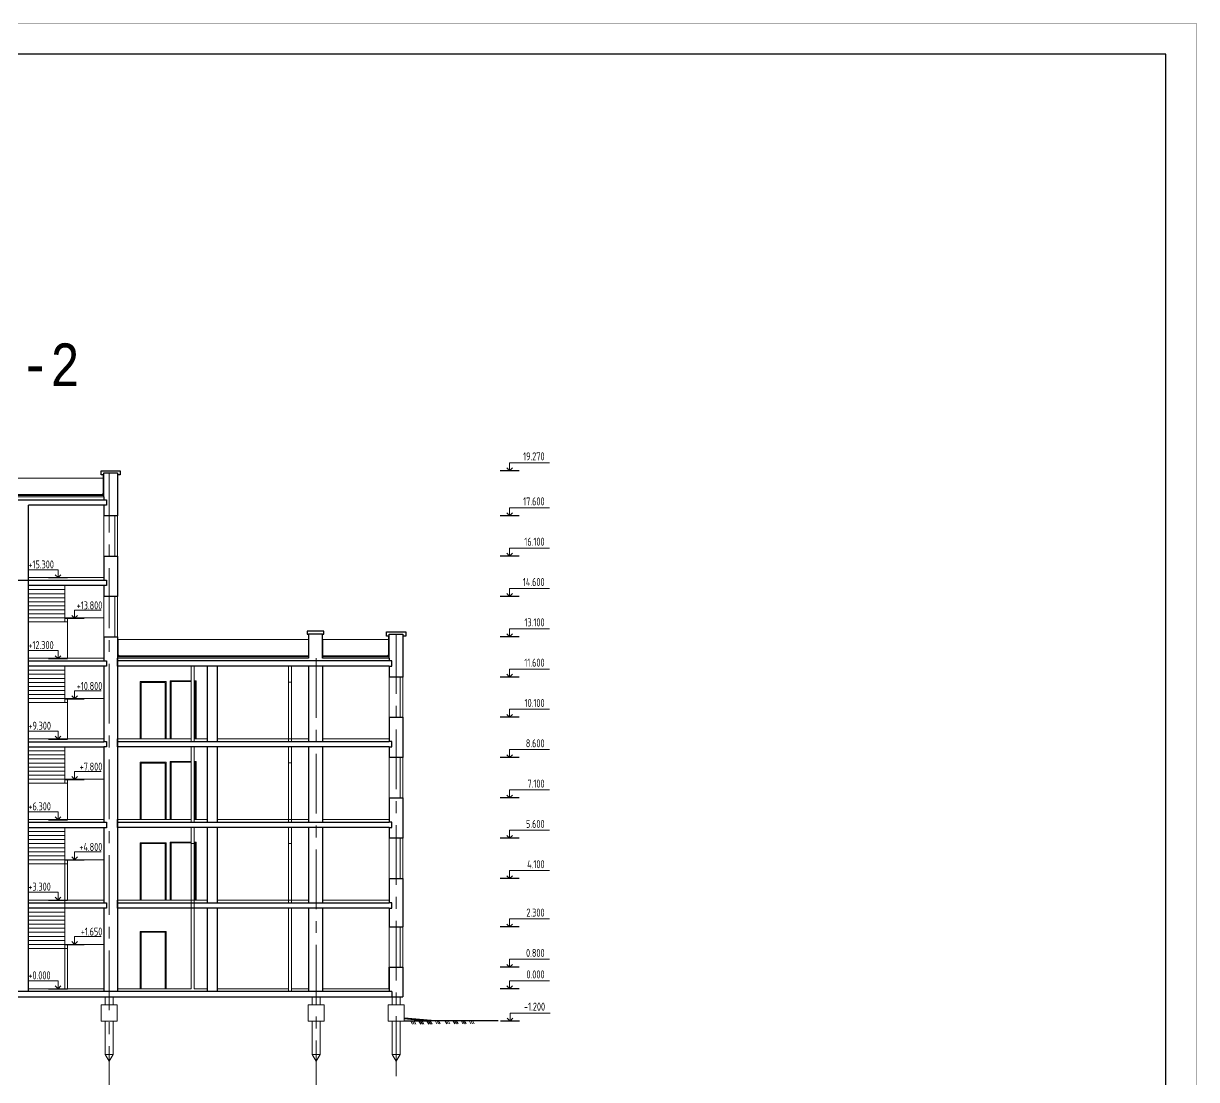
# Model space of a CAD drawing. Header units: millimetres. Extents: x -689206 to 4969298, y -1019800 to 703299.
# Drawn here: x 231704 to 275346, y -463844 to -424549 of the extents above; entities that cross this region are included whole.
import ezdxf

# ---------------------------------------------------------------- set-up
doc = ezdxf.new("R2010")
doc.units = ezdxf.units.MM
doc.linetypes.add('осеваяX2', pattern=[101.6, 63.5, -12.7, 12.7, -12.7])
doc.layers.add('внешняярамка', color=7, linetype='Continuous', lineweight=5, plot=False)
for name, color, linetype, lineweight in [('Відомість заповнення дверних та віконних прорізів', 7, 'Continuous', 5), ('РАЗМЕРЫ', 7, 'Continuous', 9), ('Штамп', 7, 'Continuous', 5)]:
    doc.layers.add(name, color=color, linetype=linetype, lineweight=lineweight)
doc.layers.add('разрез1-1', color=7, linetype='Continuous')
doc.layers.add('разрез2-2', color=7, linetype='Continuous')
doc.styles.add('Аннотативный', font='isocteur.ttf', dxfattribs={"width": 0.7, "height": 250})

msp = doc.modelspace()

# ---------------------------------------------------------------- linework, layer by layer
at = {"layer": 'внешняярамка', "lineweight": 5, "ltscale": 50, "const_width": 2.28}
msp.add_lwpolyline([(179523.2, -492309.2), (275344.7, -492309.2), (275344.7, -424549.6), (179523.2, -424549.6), (179523.2, -492309.2)], dxfattribs=at)
at = {"layer": 'РАЗМЕРЫ', "linetype": 'ByBlock', "lineweight": 30, "ltscale": 35}
for p, q in [((234593.8, -441266.1), (234593.8, -441191.1)), ((234593.8, -441191.1), (235203.8, -441191.1)), ((235203.8, -441191.1), (235303.8, -441191.1)), ((235303.8, -441191.1), (235303.8, -441341.1)), ((234593.8, -441341.1), (234593.8, -441266.1)), ((234693.8, -441341.1), (234593.8, -441341.1)), ((235303.8, -441341.1), (235203.8, -441341.1)), ((245213.8, -447266.1), (245213.8, -447191.1)), ((245213.8, -447191.1), (245823.8, -447191.1)), ((245213.8, -447341.1), (245213.8, -447266.1)), ((245823.8, -447191.1), (245923.8, -447191.1)), ((245923.8, -447191.1), (245923.8, -447341.1)), ((245313.8, -447341.1), (245213.8, -447341.1)), ((245923.8, -447341.1), (245823.8, -447341.1))]:
    msp.add_line(p, q, dxfattribs=at)
at = {"layer": 'РАЗМЕРЫ', "lineweight": 30, "ltscale": 35}
for p, q in [((234693.8, -442166.1), (234693.8, -441266.1)), ((234693.8, -441266.1), (235203.8, -441266.1)), ((235203.8, -441266.1), (235203.8, -442166.1)), ((217321.3, -442266.1), (234693.8, -442272.5)), ((231893.8, -460566.1), (231893.8, -442472.5)), ((234693.8, -442166.1), (234693.8, -442272.5)), ((234693.8, -442272.5), (234793.8, -442272.5)), ((234693.8, -442472.5), (234693.8, -442866.1)), ((234793.8, -442472.5), (234693.8, -442472.5)), ((234793.8, -442272.5), (234793.8, -442472.5)), ((235203.8, -442166.1), (235203.8, -442366.1)), ((235203.8, -442366.1), (235203.8, -442866.1)), ((235203.8, -442866.1), (234693.8, -442866.1)), ((234693.8, -444366.1), (234693.8, -445266.1)), ((234693.8, -444366.1), (235203.8, -444366.1)), ((235203.8, -444366.1), (235203.8, -445866.1)), ((217321.3, -445266.1), (234693.8, -445266.1)), ((234693.8, -445266.1), (234793.8, -445266.1)), ((234693.8, -445466.1), (234693.8, -445866.1)), ((234793.8, -445466.1), (234693.8, -445466.1)), ((234793.8, -445266.1), (234793.8, -445466.1)), ((235203.8, -445866.1), (234693.8, -445866.1)), ((234693.8, -447366.1), (234693.8, -448266.1)), ((234693.8, -447366.1), (235203.8, -447366.1)), ((235203.8, -447366.1), (235203.8, -460566.1)), ((242313.8, -447466.1), (242313.8, -448166.1)), ((242823.8, -447466.1), (242823.8, -448166.1)), ((245313.8, -448166.1), (245313.8, -447466.1)), ((245823.8, -447466.1), (245823.8, -448866.1)), ((235203.8, -448466.1), (235203.8, -448166.1)), ((245313.8, -448166.1), (245313.8, -448266.1)), ((245313.8, -448166.1), (245313.8, -448266.1)), ((234693.8, -448266.1), (234793.8, -448266.1)), ((234693.8, -448466.1), (234693.8, -451272.5)), ((234793.8, -448466.1), (234693.8, -448466.1)), ((234793.8, -448266.1), (234793.8, -448466.1)), ((245313.8, -448266.1), (235203.8, -448266.1)), ((245313.8, -448466.1), (235203.8, -448466.1)), ((238541.6, -448466.1), (238541.6, -451266.1)), ((238915.2, -448466.1), (238915.2, -451266.1)), ((242313.8, -448466.1), (242313.8, -451266.1)), ((242823.8, -448466.1), (242823.8, -451266.1)), ((245413.8, -448266.1), (245313.8, -448266.1)), ((245313.8, -448466.1), (245313.8, -448866.1)), ((245313.8, -448466.1), (245413.8, -448466.1)), ((245413.8, -448466.1), (245413.8, -448266.1)), ((245823.8, -448866.1), (245313.8, -448866.1)), ((245313.8, -450366.1), (245313.8, -451266.1)), ((245313.8, -450366.1), (245823.8, -450366.1)), ((245823.8, -450366.1), (245823.8, -451866.1)), ((235203.8, -451466.1), (235203.8, -451166.1)), ((234693.8, -451268.8), (234793.8, -451268.8)), ((234693.8, -451468.8), (234693.8, -454272.5)), ((234793.8, -451468.8), (234693.8, -451468.8)), ((234793.8, -451268.8), (234793.8, -451468.8)), ((235203.8, -451266.1), (245313.8, -451266.1)), ((245313.8, -451466.1), (235203.8, -451466.1)), ((238541.6, -451466.1), (238541.6, -454266.1)), ((238915.2, -451466.1), (238915.2, -454266.1)), ((242313.8, -451466.1), (242313.8, -454266.1)), ((242823.8, -451466.1), (242823.8, -454266.1)), ((245413.8, -451266.1), (245313.8, -451266.1)), ((245313.8, -451466.1), (245313.8, -451866.1)), ((245313.8, -451466.1), (245413.8, -451466.1)), ((245413.8, -451466.1), (245413.8, -451266.1)), ((245823.8, -451866.1), (245313.8, -451866.1)), ((245313.8, -453366.1), (245313.8, -454266.1)), ((245313.8, -453366.1), (245823.8, -453366.1)), ((245823.8, -453366.1), (245823.8, -454866.1)), ((234693.8, -454272.5), (234793.8, -454272.5)), ((234793.8, -454272.5), (234793.8, -454472.5)), ((235203.8, -454466.1), (235203.8, -454166.1)), ((235203.8, -454266.1), (245313.8, -454266.1)), ((245413.8, -454266.1), (245313.8, -454266.1)), ((245413.8, -454466.1), (245413.8, -454266.1)), ((234693.8, -454472.5), (234693.8, -457266.1)), ((234793.8, -454472.5), (234693.8, -454472.5)), ((245313.8, -454466.1), (235203.8, -454466.1)), ((238541.6, -454466.1), (238541.6, -457266.1)), ((238915.2, -454466.1), (238915.2, -457266.1)), ((242313.8, -454466.1), (242313.8, -457266.1)), ((242823.8, -454466.1), (242823.8, -457266.1)), ((245313.8, -454466.1), (245313.8, -454866.1)), ((245313.8, -454466.1), (245413.8, -454466.1)), ((245823.8, -454866.1), (245313.8, -454866.1)), ((245313.8, -456366.1), (245313.8, -457266.1)), ((245313.8, -456366.1), (245823.8, -456366.1)), ((245823.8, -456366.1), (245823.8, -458166.1)), ((234693.8, -457266.1), (234793.8, -457266.1)), ((234793.8, -457266.1), (234793.8, -457466.1)), ((235203.8, -457466.1), (235203.8, -457166.1)), ((235203.8, -457266.1), (245313.8, -457266.1)), ((245413.8, -457266.1), (245313.8, -457266.1)), ((245413.8, -457466.1), (245413.8, -457266.1)), ((234693.8, -457466.1), (234693.8, -460566.1)), ((234793.8, -457466.1), (234693.8, -457466.1)), ((245313.8, -457466.1), (235203.8, -457466.1)), ((238541.6, -457466.1), (238541.6, -460566.1)), ((238915.2, -457466.1), (238915.2, -460566.1)), ((242313.8, -457466.1), (242313.8, -460566.1)), ((242823.8, -457466.1), (242823.8, -460566.1)), ((245313.8, -457466.1), (245313.8, -458166.1)), ((245313.8, -457466.1), (245413.8, -457466.1)), ((245313.8, -458166.1), (245823.8, -458166.1)), ((245313.8, -459666.1), (245313.8, -460566.1)), ((245313.8, -460466.1), (245313.8, -459666.1)), ((245313.8, -459666.1), (245823.8, -459666.1)), ((245823.8, -459666.1), (245823.8, -460766.1)), ((245413.8, -460566.1), (207501.8, -460566.1)), ((207501.8, -460766.1), (245823.8, -460766.1)), ((245413.8, -460566.1), (245413.8, -460766.1))]:
    msp.add_line(p, q, dxfattribs=at)
at = {"layer": 'РАЗМЕРЫ', "linetype": 'осеваяX2', "lineweight": 5, "ltscale": 35}
for p, q in [((235203.8, -441266.1), (234893.8, -441266.1)), ((234893.8, -441266.1), (234893.8, -468364.8)), ((234643.8, -442116.1), (234693.8, -442066.1)), ((234693.8, -442166.1), (234693.8, -442066.1)), ((245568.8, -447266.1), (245568.8, -468364.8)), ((242593.4, -448166.1), (242593.4, -468364.8)), ((245263.8, -448116.1), (245313.8, -448066.1)), ((245313.8, -448166.1), (245313.8, -448066.1))]:
    msp.add_line(p, q, dxfattribs=at)
at = {"layer": 'РАЗМЕРЫ', "lineweight": 15, "ltscale": 35}
for p, q in [((231893.8, -442166.1), (230301.3, -442166.1)), ((234693.8, -445166.1), (231893.8, -445166.1)), ((237937.8, -448466.1), (237937.8, -451266.1)), ((238057.8, -448466.1), (238057.8, -451266.1)), ((235203.8, -451166.1), (237937.8, -451166.1)), ((238057.8, -451166.1), (238541.6, -451166.1)), ((238915.2, -451166.1), (241558.3, -451166.1)), ((241678.3, -451166.1), (242313.8, -451166.1)), ((242823.8, -451166.1), (245313.8, -451166.1)), ((237937.8, -451466.1), (237937.8, -454266.1)), ((238057.8, -451466.1), (238057.8, -454266.1)), ((235203.8, -454166.1), (237937.8, -454166.1)), ((238057.8, -454166.1), (238541.6, -454166.1)), ((238915.2, -454166.1), (241558.3, -454166.1)), ((241678.3, -454166.1), (242313.8, -454166.1)), ((242823.8, -454166.1), (245313.8, -454166.1)), ((237937.8, -454466.1), (237937.8, -460466.1)), ((238057.8, -454466.1), (238057.8, -460466.1)), ((233243.8, -455816.1), (233243.8, -457466.1)), ((235203.8, -457166.1), (238541.6, -457166.1)), ((238915.2, -457166.1), (241558.3, -457166.1)), ((241678.3, -457166.1), (242313.8, -457166.1)), ((242823.8, -457166.1), (245313.8, -457166.1)), ((233343.8, -457466.1), (231893.8, -457466.1)), ((231893.8, -457616.1), (233243.8, -457616.1)), ((233243.8, -457766.1), (231893.8, -457766.1)), ((233243.8, -457466.1), (233243.8, -460466.1)), ((231893.8, -457916.1), (233243.8, -457916.1)), ((233243.8, -458066.1), (231893.8, -458066.1)), ((233243.8, -458216.1), (231893.8, -458216.1)), ((231893.8, -458516.1), (231893.8, -458366.1)), ((231893.8, -458366.1), (233243.8, -458366.1)), ((233243.8, -458516.1), (231893.8, -458516.1)), ((231893.8, -458816.1), (231893.8, -458666.1)), ((231893.8, -458666.1), (233243.8, -458666.1)), ((233343.8, -458816.1), (231893.8, -458816.1)), ((231893.8, -458966.1), (233343.8, -458966.1)), ((233343.8, -458966.1), (233343.8, -458816.1)), ((233343.8, -458966.1), (233343.8, -458816.1)), ((233343.8, -458966.1), (233343.8, -460466.1)), ((234693.8, -460466.1), (231893.8, -460466.1)), ((231893.8, -460466.1), (234449.9, -460466.1)), ((234449.9, -460466.1), (231893.8, -460466.1)), ((234449.9, -460466.1), (231893.8, -460466.1)), ((234693.8, -460466.1), (231893.8, -460466.1)), ((237937.8, -460466.1), (235203.8, -460466.1)), ((238541.6, -460466.1), (238057.8, -460466.1)), ((241558.3, -460466.1), (238915.2, -460466.1)), ((242313.8, -460466.1), (241678.3, -460466.1)), ((245313.8, -460466.1), (242823.8, -460466.1))]:
    msp.add_line(p, q, dxfattribs=at)
at = {"layer": 'РАЗМЕРЫ', "lineweight": 5, "ltscale": 35}
for p, q in [((231893.8, -442166.1), (234693.8, -442166.1)), ((234693.8, -444366.1), (234693.8, -442866.1)), ((235103.8, -444366.1), (235103.8, -442866.1)), ((235203.8, -444366.1), (235203.8, -442866.1)), ((234693.8, -445166.1), (234693.8, -444366.1)), ((235203.8, -444366.1), (235103.8, -444366.1)), ((234693.8, -447366.1), (234693.8, -445866.1)), ((235103.8, -447366.1), (235103.8, -445866.1)), ((235203.8, -447366.1), (235203.8, -445866.1)), ((234693.8, -448166.1), (234693.8, -447366.1)), ((235203.8, -447366.1), (235103.8, -447366.1)), ((235203.8, -448166.1), (242313.8, -448166.1)), ((242823.8, -448166.1), (245313.8, -448166.1)), ((236050, -449036.1), (237010, -449036.1)), ((236050, -449036.1), (236050, -451166.1)), ((236080, -449066.1), (236080, -451166.1)), ((236080, -449066.1), (236080, -451166.1)), ((236080, -451166.1), (236080, -449066.1)), ((236980, -449066.1), (236080, -449066.1)), ((236980, -449066.1), (236980, -451166.1)), ((236980, -449066.1), (236980, -451166.1)), ((236980, -451166.1), (236980, -449066.1)), ((237010, -451166.1), (237010, -449036.1)), ((237937.8, -449006.1), (237167.3, -449006.1)), ((237167.3, -449006.1), (237167.3, -451166.1)), ((237197.3, -449036.1), (237197.3, -451166.1)), ((237197.3, -451166.1), (237197.3, -449036.1)), ((237197.3, -449036.1), (237937.8, -449036.1)), ((238127.3, -449006.1), (238057.8, -449006.1)), ((238057.8, -449036.1), (238097.3, -449036.1)), ((238097.3, -449036.1), (238097.3, -451166.1)), ((238097.3, -449036.1), (238097.3, -451166.1)), ((238127.3, -449036.1), (238127.3, -449006.1)), ((238127.3, -451166.1), (238127.3, -449036.1)), ((241558.3, -449056.1), (241678.3, -449056.1)), ((245313.8, -450366.1), (245313.8, -448866.1)), ((245723.8, -450366.1), (245723.8, -448866.1)), ((245823.8, -450366.1), (245823.8, -448866.1)), ((245313.8, -451166.1), (245313.8, -450366.1)), ((235203.8, -451166.1), (235203.8, -451266.1)), ((241678.3, -451166.1), (241558.3, -451166.1)), ((236050, -452036.1), (237010, -452036.1)), ((236050, -452036.1), (236050, -454166.1)), ((236080, -452066.1), (236080, -454166.1)), ((236080, -452066.1), (236080, -454166.1)), ((236080, -454166.1), (236080, -452066.1)), ((236980, -452066.1), (236080, -452066.1)), ((236980, -452066.1), (236980, -454166.1)), ((236980, -452066.1), (236980, -454166.1)), ((236980, -454166.1), (236980, -452066.1)), ((237010, -454166.1), (237010, -452036.1)), ((237937.8, -452006.1), (237167.3, -452006.1)), ((237167.3, -452006.1), (237167.3, -454166.1)), ((237197.3, -452036.1), (237197.3, -454166.1)), ((237197.3, -454166.1), (237197.3, -452036.1)), ((237197.3, -452036.1), (237937.8, -452036.1)), ((238127.3, -452006.1), (238057.8, -452006.1)), ((238057.8, -452036.1), (238097.3, -452036.1)), ((238097.3, -452036.1), (238097.3, -454166.1)), ((238097.3, -452036.1), (238097.3, -454166.1)), ((238127.3, -452036.1), (238127.3, -452006.1)), ((238127.3, -454166.1), (238127.3, -452036.1)), ((241558.3, -452056.1), (241678.3, -452056.1)), ((245313.8, -453366.1), (245313.8, -451866.1)), ((245723.8, -453366.1), (245723.8, -451866.1)), ((245823.8, -453366.1), (245823.8, -451866.1)), ((245313.8, -454166.1), (245313.8, -453366.1)), ((241678.3, -454166.1), (241558.3, -454166.1)), ((236050, -455036.1), (237010, -455036.1)), ((236050, -455036.1), (236050, -457166.1)), ((236080, -455066.1), (236080, -457166.1)), ((236080, -455066.1), (236080, -457166.1)), ((236080, -457166.1), (236080, -455066.1)), ((236980, -455066.1), (236080, -455066.1)), ((236980, -455066.1), (236980, -457166.1)), ((236980, -455066.1), (236980, -457166.1)), ((236980, -457166.1), (236980, -455066.1)), ((237010, -457166.1), (237010, -455036.1)), ((237937.8, -455006.1), (237167.3, -455006.1)), ((237167.3, -455006.1), (237167.3, -457166.1)), ((237197.3, -455036.1), (237197.3, -457166.1)), ((237197.3, -457166.1), (237197.3, -455036.1)), ((237197.3, -455036.1), (237937.8, -455036.1)), ((237937.8, -455056.1), (238057.8, -455056.1)), ((238127.3, -455006.1), (238057.8, -455006.1)), ((238057.8, -455036.1), (238097.3, -455036.1)), ((238097.3, -455036.1), (238097.3, -457166.1)), ((238097.3, -455036.1), (238097.3, -457166.1)), ((238127.3, -455036.1), (238127.3, -455006.1)), ((238127.3, -457166.1), (238127.3, -455036.1)), ((241558.3, -455056.1), (241678.3, -455056.1)), ((245313.8, -454915.5), (245313.8, -454866.1)), ((245313.8, -456366.1), (245313.8, -454915.5)), ((245723.8, -456366.1), (245723.8, -454866.1)), ((245823.8, -456366.1), (245823.8, -454866.1)), ((245313.8, -457166.1), (245313.8, -456366.1)), ((238057.8, -457166.1), (237937.8, -457166.1)), ((241678.3, -457166.1), (241558.3, -457166.1)), ((245313.8, -459666.1), (245313.8, -458166.1)), ((245723.8, -459666.1), (245723.8, -458166.1)), ((245823.8, -459666.1), (245823.8, -458166.1)), ((236050, -458336.1), (237010, -458336.1)), ((236050, -458336.1), (236050, -460466.1)), ((236080, -458366.1), (236080, -460466.1)), ((236080, -458366.1), (236080, -460466.1)), ((236080, -460466.1), (236080, -458366.1)), ((236980, -458366.1), (236080, -458366.1)), ((236980, -458366.1), (236980, -460466.1)), ((236980, -458366.1), (236980, -460466.1)), ((236980, -460466.1), (236980, -458366.1)), ((237010, -460466.1), (237010, -458336.1)), ((245823.8, -459666.1), (245723.8, -459666.1))]:
    msp.add_line(p, q, dxfattribs=at)
at = {"layer": 'РАЗМЕРЫ', "linetype": 'осеваяX2', "lineweight": 30, "ltscale": 35}
for p, q in [((242313.8, -447166.1), (242263.8, -447166.1)), ((242263.8, -447166.1), (242263.8, -447266.1)), ((242263.8, -447266.1), (242313.8, -447266.1)), ((242873.8, -447166.1), (242313.8, -447166.1)), ((242823.8, -447266.1), (242313.8, -447266.1)), ((242313.8, -447266.1), (242313.8, -447466.1)), ((242823.8, -448166.1), (242823.8, -447266.1)), ((242823.8, -447266.1), (242873.8, -447266.1)), ((242873.8, -447266.1), (242873.8, -447166.1)), ((245313.8, -448166.1), (245313.8, -447266.1)), ((245313.8, -447266.1), (245823.8, -447266.1)), ((245823.8, -447266.1), (245823.8, -447466.1))]:
    msp.add_line(p, q, dxfattribs=at)
at = {"layer": 'РАЗМЕРЫ', "lineweight": 9, "ltscale": 35}
for p, q in [((241558.3, -448466.1), (241558.3, -451266.1)), ((241678.3, -448466.1), (241678.3, -451266.1)), ((241558.3, -451466.1), (241558.3, -454266.1)), ((241678.3, -451466.1), (241678.3, -454266.1)), ((241558.3, -454466.1), (241558.3, -457266.1)), ((241678.3, -454466.1), (241678.3, -457266.1)), ((241558.3, -457166.1), (241558.3, -455056.1)), ((241558.3, -457466.1), (241558.3, -460566.1)), ((241678.3, -457466.1), (241678.3, -460566.1))]:
    msp.add_line(p, q, dxfattribs=at)
at = {"layer": 'РАЗМЕРЫ', "lineweight": 18, "ltscale": 35}
for p, q in [((234743.8, -460766.1), (234743.8, -461066.1)), ((235043.8, -461066.1), (235043.8, -460766.1)), ((242443.4, -460766.1), (242443.4, -461066.1)), ((242743.4, -461066.1), (242743.4, -460766.1)), ((245418.8, -460766.1), (245418.8, -461066.1)), ((245718.8, -461066.1), (245718.8, -460766.1)), ((234593.8, -461666.1), (234593.8, -461066.1)), ((234593.8, -461066.1), (234743.8, -461066.1)), ((234743.8, -461066.1), (234893.8, -461066.1)), ((234893.8, -461066.1), (235193.8, -461066.1)), ((235193.8, -461066.1), (235193.8, -461666.1)), ((242293.4, -461666.1), (242293.4, -461066.1)), ((242293.4, -461066.1), (242443.4, -461066.1)), ((242443.4, -461066.1), (242593.4, -461066.1)), ((242593.4, -461066.1), (242893.4, -461066.1)), ((242893.4, -461066.1), (242893.4, -461666.1)), ((245268.8, -461666.1), (245268.8, -461066.1)), ((245268.8, -461066.1), (245418.8, -461066.1)), ((245418.8, -461066.1), (245568.8, -461066.1)), ((245568.8, -461066.1), (245868.8, -461066.1)), ((245868.8, -461066.1), (245868.8, -461666.1)), ((235193.8, -461666.1), (234593.8, -461666.1)), ((234743.8, -462532.9), (234743.8, -461666.1)), ((235043.8, -461666.1), (235043.8, -462544.9)), ((242893.4, -461666.1), (242293.4, -461666.1)), ((242443.4, -462532.9), (242443.4, -461666.1)), ((242743.4, -461666.1), (242743.4, -462544.9)), ((245868.8, -461666.1), (245268.8, -461666.1)), ((245418.8, -462532.9), (245418.8, -461666.1)), ((245718.8, -461666.1), (245718.8, -462544.9)), ((245718.8, -461666.1), (245718.8, -462544.9)), ((234743.8, -462906.3), (234743.8, -462532.9)), ((235043.8, -462906.3), (235043.8, -462544.9)), ((242443.4, -462906.3), (242443.4, -462532.9)), ((242743.4, -462906.3), (242743.4, -462544.9)), ((245418.8, -462906.3), (245418.8, -462532.9)), ((245718.8, -462906.3), (245718.8, -462544.9)), ((234893.8, -463166.1), (234743.8, -462906.3)), ((235043.8, -462906.3), (234743.8, -462906.3)), ((234893.8, -463166.1), (235043.8, -462906.3)), ((242593.4, -463166.1), (242443.4, -462906.3)), ((242743.4, -462906.3), (242443.4, -462906.3)), ((242593.4, -463166.1), (242743.4, -462906.3)), ((245568.8, -463166.1), (245418.8, -462906.3)), ((245718.8, -462906.3), (245418.8, -462906.3)), ((245568.8, -463166.1), (245718.8, -462906.3))]:
    msp.add_line(p, q, dxfattribs=at)
at = {"layer": 'РАЗМЕРЫ', "lineweight": 13, "ltscale": 35}
for p, q in [((245313.8, -460566.1), (245413.8, -460566.1)), ((245823.8, -460766.1), (245313.8, -460766.1)), ((245718.8, -460766.1), (245418.8, -460766.1)), ((245568.8, -460766.1), (245568.8, -461066.1)), ((245568.8, -461666.1), (245718.8, -461666.1))]:
    msp.add_line(p, q, dxfattribs=at)
at = {"layer": 'разрез1-1', "lineweight": 30}
for p, q in [((250141.8, -441191.1), (249432.7, -441191.1)), ((249787.3, -441191.1), (249682, -441085.8)), ((249787.3, -441191.1), (249892.6, -441085.8)), ((250141.8, -442866.1), (249432.7, -442866.1)), ((249787.3, -442866.1), (249682, -442760.8)), ((249787.3, -442866.1), (249892.6, -442760.8)), ((249787.3, -444366.1), (249682, -444260.8)), ((249787.3, -444366.1), (249892.6, -444260.8)), ((250141.8, -444366.1), (249432.7, -444366.1)), ((250141.8, -445866.1), (249432.7, -445866.1)), ((249787.3, -445866.1), (249682, -445760.8)), ((249787.3, -445866.1), (249892.6, -445760.8)), ((249787.3, -447366.1), (249682, -447260.8)), ((249787.3, -447366.1), (249892.6, -447260.8)), ((250141.8, -447366.1), (249432.7, -447366.1)), ((250141.8, -448866.1), (249432.7, -448866.1)), ((249787.3, -448866.1), (249682, -448760.8)), ((249787.3, -448866.1), (249892.6, -448760.8)), ((250141.8, -450366.1), (249432.7, -450366.1)), ((249787.3, -450366.1), (249682, -450260.8)), ((249787.3, -450366.1), (249892.6, -450260.8)), ((250141.8, -451866.1), (249432.7, -451866.1)), ((249787.3, -451866.1), (249682, -451760.8)), ((249787.3, -451866.1), (249892.6, -451760.8)), ((250141.8, -453366.1), (249432.7, -453366.1)), ((249787.3, -453366.1), (249682, -453260.8)), ((249787.3, -453366.1), (249892.6, -453260.8)), ((250141.8, -454866.1), (249432.7, -454866.1)), ((249787.3, -454866.1), (249682, -454760.8)), ((249787.3, -454866.1), (249892.6, -454760.8)), ((250141.8, -456366.1), (249432.7, -456366.1)), ((250141.8, -456366.1), (249432.7, -456366.1)), ((249787.3, -456366.1), (249682, -456260.8)), ((249787.3, -456366.1), (249682, -456260.8)), ((249787.3, -456366.1), (249892.6, -456260.8)), ((249787.3, -456366.1), (249892.6, -456260.8)), ((244089.9, -457466.1), (243380.8, -457466.1)), ((250141.8, -458166.1), (249432.7, -458166.1)), ((249787.3, -458166.1), (249682, -458060.8)), ((249787.3, -458166.1), (249892.6, -458060.8)), ((250141.8, -459666.1), (249432.7, -459666.1)), ((249787.3, -459666.1), (249682, -459560.8)), ((249787.3, -459666.1), (249892.6, -459560.8)), ((249787.3, -460466.1), (249682, -460360.8)), ((249787.3, -460466.1), (249892.6, -460360.8)), ((250141.8, -460466.1), (249432.7, -460466.1)), ((250161.3, -461666.9), (249452.2, -461666.9)), ((249806.7, -461666.9), (249701.5, -461561.6)), ((249806.7, -461666.9), (249912, -461561.6))]:
    msp.add_line(p, q, dxfattribs=at)
at = {"layer": 'разрез1-1', "lineweight": 5}
for p, q in [((249787.3, -441191.1), (249787.3, -440893.3)), ((249787.3, -440893.3), (251276.4, -440893.3)), ((230301.3, -441466.1), (234669.1, -441466.1)), ((230301.3, -442116.1), (234643.8, -442116.1)), ((249787.3, -442866.1), (249787.3, -442568.3)), ((249787.3, -442568.3), (251276.4, -442568.3)), ((249787.3, -444366.1), (249787.3, -444068.3)), ((249787.3, -444068.3), (251276.4, -444068.3)), ((249787.3, -445866.1), (249787.3, -445568.3)), ((249787.3, -445568.3), (251276.4, -445568.3)), ((249787.3, -447366.1), (249787.3, -447068.3)), ((249787.3, -447068.3), (251276.4, -447068.3)), ((235228.6, -447466.1), (242313.8, -447466.1)), ((235228.6, -448041.4), (235228.6, -447466.1)), ((242823.8, -447466.1), (245289.1, -447466.1)), ((245289.1, -448041.4), (245289.1, -447341.1)), ((235498.5, -448116.1), (242313.8, -448116.1)), ((242823.8, -448116.1), (245263.8, -448116.1)), ((249787.3, -448866.1), (249787.3, -448568.3)), ((249787.3, -448568.3), (251276.4, -448568.3)), ((249787.3, -450366.1), (249787.3, -450068.3)), ((249787.3, -450068.3), (251276.4, -450068.3)), ((249787.3, -451866.1), (249787.3, -451568.3)), ((249787.3, -451568.3), (251276.4, -451568.3)), ((249787.3, -453366.1), (249787.3, -453068.3)), ((249787.3, -453068.3), (251276.4, -453068.3)), ((249787.3, -454866.1), (249787.3, -454568.3)), ((249787.3, -454568.3), (251276.4, -454568.3)), ((249787.3, -456366.1), (249787.3, -456068.3)), ((249787.3, -456068.3), (251276.4, -456068.3)), ((249787.3, -456366.1), (249787.3, -456068.3)), ((249787.3, -456068.3), (251276.4, -456068.3)), ((249787.3, -458166.1), (249787.3, -457868.3)), ((249787.3, -457868.3), (251276.4, -457868.3)), ((249787.3, -459666.1), (249787.3, -459368.3)), ((249787.3, -459368.3), (251276.4, -459368.3)), ((249787.3, -460466.1), (249787.3, -460168.3)), ((249787.3, -460168.3), (251276.4, -460168.3)), ((249806.7, -461666.9), (249806.7, -461369)), ((249806.7, -461369), (251295.8, -461369))]:
    msp.add_line(p, q, dxfattribs=at)
at = {"layer": 'разрез1-1', "lineweight": 15}
msp.add_line((234669.1, -442041.4), (234669.1, -441341.1), dxfattribs=at)
at = {"layer": 'разрез1-1', "lineweight": 5}
for points in [[(234669.1, -442041.4), (234629.3, -442081.1), (230301.3, -442081.1)], [(235203.8, -448066.1), (235253.8, -448116.1), (239606.3, -448116.1)], [(235228.6, -448041.4), (235268.3, -448081.1), (239203.8, -448081.1)], [(242313.8, -448081.1), (235481.5, -448081.1)], [(245289.1, -448041.4), (245249.3, -448081.1), (242823.8, -448081.1)]]:
    msp.add_lwpolyline(points, dxfattribs=at)
at = {"layer": 'разрез2-2', "lineweight": 30}
for p, q in [((234693.8, -442472.5), (231893.8, -442472.5)), ((232989.3, -445166.1), (232884, -445060.8)), ((232989.3, -445166.1), (233094.6, -445060.8)), ((232634.7, -445166.1), (233343.8, -445166.1)), ((233250.9, -446677.6), (233960, -446677.6)), ((233605.5, -446677.6), (233500.2, -446572.3)), ((233605.5, -446677.6), (233710.8, -446572.3)), ((232634.7, -448177.6), (233343.8, -448177.6)), ((232989.3, -448177.6), (232884, -448072.3)), ((232989.3, -448177.6), (233094.6, -448072.3)), ((233250.9, -449677.6), (233960, -449677.6)), ((233605.5, -449677.6), (233500.2, -449572.3)), ((233605.5, -449677.6), (233710.8, -449572.3)), ((232634.7, -451177.6), (233343.8, -451177.6)), ((232989.3, -451177.6), (232884, -451072.3)), ((232989.3, -451177.6), (233094.6, -451072.3)), ((233250.9, -452677.6), (233960, -452677.6)), ((233605.5, -452677.6), (233500.2, -452572.3)), ((233605.5, -452677.6), (233710.8, -452572.3)), ((232634.7, -454177.6), (233343.8, -454177.6)), ((232989.3, -454177.6), (232884, -454072.3)), ((232989.3, -454177.6), (233094.6, -454072.3)), ((233605.5, -455666.1), (233500.2, -455560.8)), ((233605.5, -455666.1), (233710.8, -455560.8)), ((233250.9, -455666.1), (233960, -455666.1)), ((232634.7, -457166.1), (233343.8, -457166.1)), ((232989.3, -457166.1), (232884, -457060.8)), ((232989.3, -457166.1), (233094.6, -457060.8)), ((233250.9, -458816.1), (233960, -458816.1)), ((233605.5, -458816.1), (233500.2, -458710.8)), ((233605.5, -458816.1), (233710.8, -458710.8)), ((232989.3, -460466.1), (232884, -460360.8)), ((232989.3, -460466.1), (233094.6, -460360.8)), ((232634.7, -460466.1), (233343.8, -460466.1))]:
    msp.add_line(p, q, dxfattribs=at)
at = {"layer": 'разрез2-2', "lineweight": 5}
for p, q in [((232989.3, -444879.7), (231898, -444879.7)), ((232989.3, -445166.1), (232989.3, -444879.7)), ((233605.5, -446677.6), (233605.5, -446379.7)), ((233605.5, -446379.7), (234598.1, -446379.7)), ((232989.3, -447879.7), (231898, -447879.7)), ((232989.3, -448177.6), (232989.3, -447879.7)), ((233605.5, -449677.6), (233605.5, -449379.7)), ((233605.5, -449379.7), (234598.1, -449379.7)), ((232989.3, -450879.7), (231898, -450879.7)), ((232989.3, -451177.6), (232989.3, -450879.7)), ((233605.5, -452677.6), (233605.5, -452379.7)), ((233605.5, -452379.7), (234598.1, -452379.7)), ((232989.3, -453879.7), (231898, -453879.7)), ((232989.3, -454177.6), (232989.3, -453879.7)), ((233605.5, -455666.1), (233605.5, -455368.3)), ((233605.5, -455368.3), (234598.1, -455368.3)), ((232989.3, -456868.3), (231898, -456868.3)), ((232989.3, -457166.1), (232989.3, -456868.3)), ((233605.5, -458816.1), (233605.5, -458518.3)), ((233605.5, -458518.3), (234598.1, -458518.3)), ((232989.3, -460168.3), (231898, -460168.3)), ((232989.3, -460466.1), (232989.3, -460168.3))]:
    msp.add_line(p, q, dxfattribs=at)
at = {"layer": 'разрез2-2', "lineweight": 15}
for p, q in [((234693.8, -445166.1), (231893.8, -445166.1)), ((234693.8, -445266.1), (231893.8, -445266.1)), ((234693.8, -445266.1), (231893.8, -445266.1)), ((234693.8, -445466.1), (231893.8, -445466.1)), ((233243.8, -446666.1), (233243.8, -445466.1)), ((231893.8, -445616.1), (233243.8, -445616.1)), ((231893.8, -445766.1), (233243.8, -445766.1)), ((231893.8, -445916.1), (233243.8, -445916.1)), ((231893.8, -446066.1), (233243.8, -446066.1)), ((231893.8, -446216.1), (233243.8, -446216.1)), ((231893.8, -446366.1), (233243.8, -446366.1)), ((231893.8, -446516.1), (233243.8, -446516.1)), ((231893.8, -446666.1), (233243.8, -446666.1)), ((231893.8, -446816.1), (233243.8, -446816.1)), ((233243.8, -446816.1), (233243.8, -446666.1)), ((233243.8, -446666.1), (233343.8, -446666.1)), ((233343.8, -446816.1), (233243.8, -446816.1)), ((233343.8, -446666.1), (234693.8, -446666.1)), ((233343.8, -448166.1), (233343.8, -446666.1)), ((234693.8, -448166.1), (231893.8, -448166.1)), ((234693.8, -448266.1), (231893.8, -448266.1)), ((234693.8, -448466.1), (231893.8, -448466.1)), ((231893.8, -448616.1), (233243.8, -448616.1)), ((233243.8, -449666.1), (233243.8, -448466.1)), ((231893.8, -448766.1), (233243.8, -448766.1)), ((231893.8, -448916.1), (233243.8, -448916.1)), ((231893.8, -449066.1), (233243.8, -449066.1)), ((231893.8, -449216.1), (233243.8, -449216.1)), ((231893.8, -449366.1), (233243.8, -449366.1)), ((231893.8, -449516.1), (233243.8, -449516.1)), ((231893.8, -449666.1), (233243.8, -449666.1)), ((231893.8, -449816.1), (233243.8, -449816.1)), ((233243.8, -449816.1), (233243.8, -449666.1)), ((233243.8, -449666.1), (233343.8, -449666.1)), ((233343.8, -449816.1), (233243.8, -449816.1)), ((233343.8, -449666.1), (234693.8, -449666.1)), ((233343.8, -451166.1), (233343.8, -449666.1)), ((234693.8, -451172.5), (231893.8, -451172.5)), ((234693.8, -451272.5), (231893.8, -451272.5)), ((234693.8, -451472.5), (231893.8, -451472.5)), ((231893.8, -451616.1), (233243.8, -451616.1)), ((233243.8, -452666.1), (233243.8, -451466.1)), ((231893.8, -451766.1), (233243.8, -451766.1)), ((231893.8, -451916.1), (233243.8, -451916.1)), ((231893.8, -452066.1), (233243.8, -452066.1)), ((231893.8, -452216.1), (233243.8, -452216.1)), ((231893.8, -452366.1), (233243.8, -452366.1)), ((231893.8, -452516.1), (233243.8, -452516.1)), ((231893.8, -452666.1), (233243.8, -452666.1)), ((231893.8, -452816.1), (233243.8, -452816.1)), ((233243.8, -452816.1), (233243.8, -452666.1)), ((233243.8, -452666.1), (233343.8, -452666.1)), ((233343.8, -452816.1), (233243.8, -452816.1)), ((233343.8, -452666.1), (234693.8, -452666.1)), ((233343.8, -454166.1), (233343.8, -452666.1)), ((234693.8, -454172.5), (231893.8, -454172.5)), ((234693.8, -454272.5), (231893.8, -454272.5)), ((234693.8, -454472.5), (231893.8, -454472.5)), ((231893.8, -454616.1), (233243.8, -454616.1)), ((233243.8, -455666.1), (233243.8, -454466.1)), ((231893.8, -454766.1), (233243.8, -454766.1)), ((231893.8, -454916.1), (233243.8, -454916.1)), ((231893.8, -455066.1), (233243.8, -455066.1)), ((231893.8, -455216.1), (233243.8, -455216.1)), ((231893.8, -455366.1), (233243.8, -455366.1)), ((231893.8, -455516.1), (233243.8, -455516.1)), ((231893.8, -455666.1), (233243.8, -455666.1)), ((231893.8, -455816.1), (233243.8, -455816.1)), ((233243.8, -455816.1), (233243.8, -455666.1)), ((233243.8, -455666.1), (233343.8, -455666.1)), ((233343.8, -455816.1), (233243.8, -455816.1)), ((233343.8, -455666.1), (234693.8, -455666.1)), ((233343.8, -457166.1), (233343.8, -455666.1)), ((234693.8, -457166.1), (231893.8, -457166.1)), ((234693.8, -457266.1), (231893.8, -457266.1)), ((233343.8, -458816.1), (234693.8, -458816.1))]:
    msp.add_line(p, q, dxfattribs=at)
at = {"layer": 'разрез2-2'}
for p, q in [((246868.8, -461646.1), (245868.8, -461558)), ((245868.8, -461578), (246868.8, -461666.1)), ((246868.8, -461666.1), (245868.8, -461666.1)), ((246868.8, -461646.1), (249368.8, -461646.1)), ((246868.8, -461646.1), (246868.8, -461666.1)), ((246868.8, -461646.1), (247168.8, -461646.1))]:
    msp.add_line(p, q, dxfattribs=at)
at = {"layer": 'разрез2-2', "lineweight": 30}
for points in [[(234693.8, -445466.1), (231893.8, -445466.1), (231893.8, -445266.1), (234693.8, -445266.1)], [(234693.8, -445466.1), (231893.8, -445466.1), (231893.8, -445266.1), (234693.8, -445266.1)], [(234693.8, -448466.1), (231893.8, -448466.1), (231893.8, -448266.1), (234693.8, -448266.1)], [(234693.8, -451468.8), (234693.8, -451472.5), (231893.8, -451472.5), (231893.8, -451272.5), (234693.8, -451272.5)], [(234693.8, -454472.5), (231893.8, -454472.5), (231893.8, -454272.5), (234693.8, -454272.5)], [(234693.8, -457466.1), (231893.8, -457466.1), (231893.8, -457266.1), (234693.8, -457266.1)]]:
    msp.add_lwpolyline(points, dxfattribs=at)
at = {"layer": 'разрез2-2', "lineweight": 15}
for points in [[(246183, -461785.5), (246114.6, -461666.1)], [(247450.5, -461765.5), (247382.1, -461646.1)]]:
    msp.add_lwpolyline(points, close=True, dxfattribs=at)
for points in [[(246174.3, -461666.1), (246242.6, -461785.5)], [(246233.9, -461666.1), (246303.5, -461785.5)], [(246414.2, -461666.1), (246483.8, -461785.5)], [(246475.1, -461666.1), (246543.4, -461785.5)], [(246534.7, -461666.1), (246604.3, -461785.5)], [(246715, -461666.1), (246784.6, -461785.5)], [(246775.9, -461666.1), (246844.2, -461785.5)], [(246835.5, -461666.1), (246905.1, -461785.5)], [(247015.8, -461646.1), (247085.4, -461765.5)], [(247076.7, -461646.1), (247145, -461765.5)], [(247136.3, -461646.1), (247205.9, -461765.5)], [(247441.8, -461646.1), (247510.1, -461765.5)], [(247501.4, -461646.1), (247571, -461765.5)], [(247681.7, -461646.1), (247751.3, -461765.5)], [(247742.6, -461646.1), (247810.9, -461765.5)], [(247802.2, -461646.1), (247871.8, -461765.5)], [(247982.5, -461646.1), (248052.1, -461765.5)], [(248043.4, -461646.1), (248111.7, -461765.5)], [(248103, -461646.1), (248172.7, -461765.5)], [(248283.3, -461646.1), (248352.9, -461765.5)], [(248344.2, -461646.1), (248412.5, -461765.5)], [(248403.8, -461646.1), (248473.5, -461765.5)]]:
    msp.add_lwpolyline(points, dxfattribs=at)
at = {"layer": 'Штамп', "lineweight": 30}
msp.add_lwpolyline([(184086.1, -491168.4), (274204, -491168.4), (274204, -425690.4), (184086.1, -425690.4)], close=True, dxfattribs=at)

# ---------------------------------------------------------------- texts
at = {"layer": 'Відомість заповнення дверних та віконних прорізів', "ltscale": 50, "insert": (222676.2, -436455.9), "char_height": 1586.63, "width": 32838.694, "attachment_point": 1, "style": 'Аннотативный'}
msp.add_mtext('РОЗРІЗ 2-2', dxfattribs=at)
at = {"layer": 'разрез1-1', "lineweight": 30, "char_height": 297.819, "width": 1508.774, "attachment_point": 3, "style": 'Аннотативный'}
for s, insert in [('{\\fISOCPEUR|b0|i0|c204|p34;19.270\\fISOCPEUR|b0|i0|c0|p34; }', (251091, -440507.7)), ('{\\fISOCPEUR|b0|i0|c204|p34;17.600\\fISOCPEUR|b0|i0|c0|p34; }', (251091, -442182.7)), ('{\\fISOCPEUR|b0|i0|c204|p34;16.100\\fISOCPEUR|b0|i0|c0|p34; }', (251091, -443682.7)), ('{\\fISOCPEUR|b0|i0|c204|p34;14.600\\fISOCPEUR|b0|i0|c0|p34; }', (251091, -445182.7)), ('{\\fISOCPEUR|b0|i0|c204|p34;13.100\\fISOCPEUR|b0|i0|c0|p34; }', (251091, -446682.7)), ('{\\fISOCPEUR|b0|i0|c204|p34;11.600\\fISOCPEUR|b0|i0|c0|p34; }', (251091, -448182.7)), ('{\\fISOCPEUR|b0|i0|c204|p34;10.100\\fISOCPEUR|b0|i0|c0|p34; }', (251091, -449682.7)), ('{\\fISOCPEUR|b0|i0|c204|p34;8.600\\fISOCPEUR|b0|i0|c0|p34; }', (251091, -451182.7)), ('{\\fISOCPEUR|b0|i0|c204|p34;7.100\\fISOCPEUR|b0|i0|c0|p34; }', (251091, -452682.7)), ('{\\fISOCPEUR|b0|i0|c204|p34;5.600\\fISOCPEUR|b0|i0|c0|p34; }', (251091, -454182.7)), ('{\\fISOCPEUR|b0|i0|c204|p34;4.100\\fISOCPEUR|b0|i0|c0|p34; }', (251091, -455682.7)), ('{\\fISOCPEUR|b0|i0|c204|p34;4.100\\fISOCPEUR|b0|i0|c0|p34; }', (251091, -455682.7)), ('{\\fISOCPEUR|b0|i0|c204|p34;2.300\\fISOCPEUR|b0|i0|c0|p34; }', (251091, -457482.7)), ('{\\fISOCPEUR|b0|i0|c204|p34;0.800\\fISOCPEUR|b0|i0|c0|p34; }', (251091, -458982.7)), ('{\\fISOCPEUR|b0|i0|c204|p34;0.000\\fISOCPEUR|b0|i0|c0|p34; }', (251091, -459782.7)), ('{\\fISOCPEUR|b0|i0|c204|p34;-1.200\\fISOCPEUR|b0|i0|c0|p34; }', (251110.5, -460983.4))]:
    msp.add_mtext(s, dxfattribs=dict(at, insert=insert))
at = {"layer": 'разрез2-2', "lineweight": 30, "char_height": 297.819, "width": 1508.774, "style": 'Аннотативный'}
for s, insert, attachment_point in [('{\\fISOCPEUR|b0|i0|c204|p34;+15.300\\fISOCPEUR|b0|i0|c0|p34; }', (231887.5, -444529.3), 1), ('{\\fISOCPEUR|b0|i0|c204|p34;+13.800\\fISOCPEUR|b0|i0|c0|p34; }', (234638.7, -446051.4), 3), ('{\\fISOCPEUR|b0|i0|c204|p34;+12.300\\fISOCPEUR|b0|i0|c0|p34; }', (231887.5, -447529.3), 1), ('{\\fISOCPEUR|b0|i0|c204|p34;+10.800\\fISOCPEUR|b0|i0|c0|p34; }', (234638.7, -449051.4), 3), ('{\\fISOCPEUR|b0|i0|c204|p34;+9.300\\fISOCPEUR|b0|i0|c0|p34; }', (231887.5, -450529.3), 1), ('{\\fISOCPEUR|b0|i0|c204|p34;+7.800\\fISOCPEUR|b0|i0|c0|p34; }', (234638.7, -452051.4), 3), ('{\\fISOCPEUR|b0|i0|c204|p34;+6.300\\fISOCPEUR|b0|i0|c0|p34; }', (231887.5, -453529.3), 1), ('{\\fISOCPEUR|b0|i0|c204|p34;+4.800\\fISOCPEUR|b0|i0|c0|p34; }', (234638.7, -455040), 3), ('{\\fISOCPEUR|b0|i0|c204|p34;+3.300\\fISOCPEUR|b0|i0|c0|p34; }', (231887.5, -456517.9), 1), ('{\\fISOCPEUR|b0|i0|c204|p34;+1.650\\fISOCPEUR|b0|i0|c0|p34; }', (234638.7, -458190), 3), ('{\\fISOCPEUR|b0|i0|c204|p34;+0.000\\fISOCPEUR|b0|i0|c0|p34; }', (231887.5, -459817.9), 1)]:
    msp.add_mtext(s, dxfattribs=dict(at, insert=insert, attachment_point=attachment_point))

doc.saveas('drawing.dxf')
